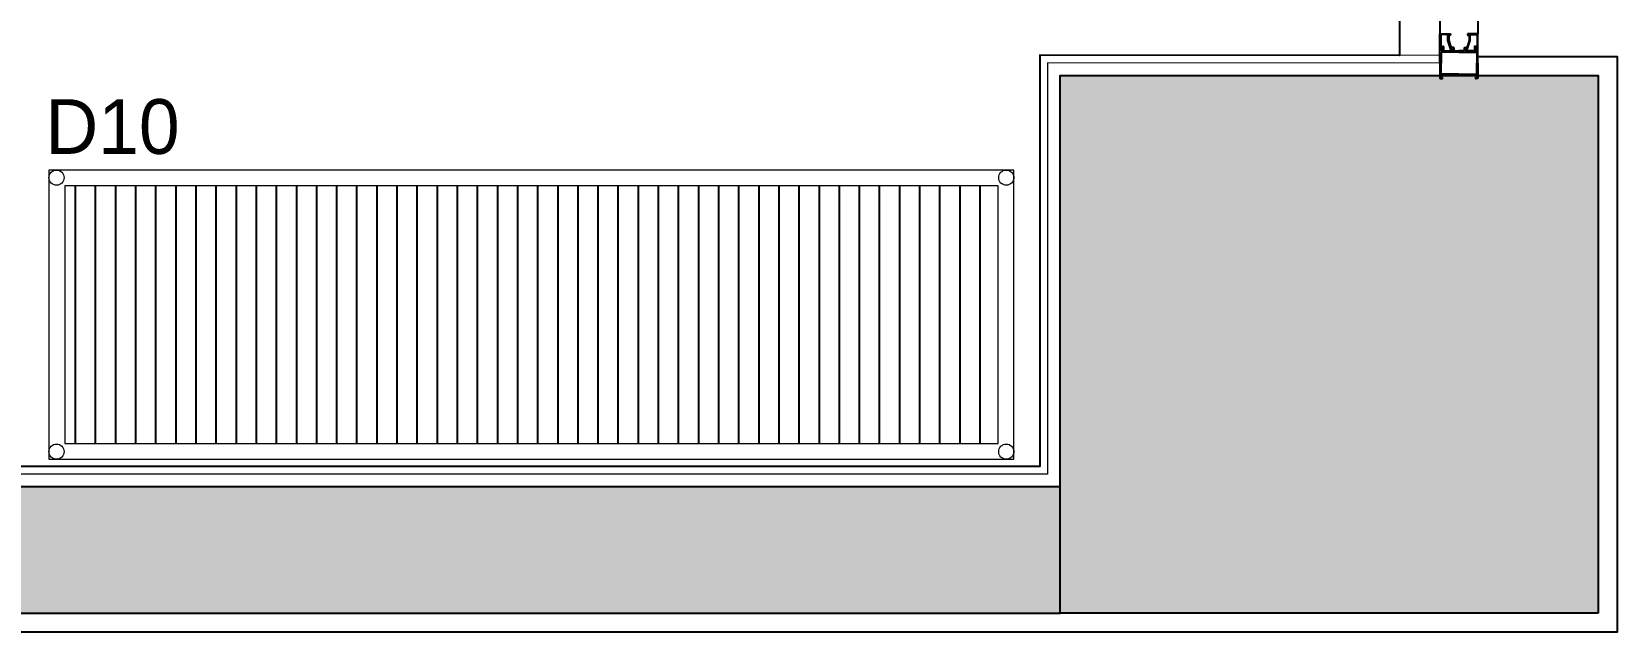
# Model space of a CAD drawing. Header units: millimetres. Extents: x 106699 to 122058, y 158555 to 162844.
# Drawn here: x 113729.9 to 113980.4, y 159766.8 to 159861.7 of the extents above; entities that cross this region are included whole.
import ezdxf
from ezdxf.enums import TextEntityAlignment as Align

# ---------------------------------------------------------------- set-up
doc = ezdxf.new("R2010")
doc.units = ezdxf.units.MM
for name, color, linetype in [('0-HSL-WLL', 253, 'Continuous'), ('300_Z4_FCD_F03$0$0-LNS-VL8', 252, 'Continuous'), ('300_Z4_FCD_F03$0$3-EXT-PRF', 231, 'Continuous'), ('300_Z4_STR_F03$0$2-SPS-RCN', 2, 'Continuous'), ('S2000-002 Çizgi', 7, 'Continuous')]:
    doc.layers.add(name, color=color, linetype=linetype)
for name, color, linetype, lineweight in [('300_Z4_STR_F03$0$AUDIT_D_220920114151-103', 251, 'Continuous', 5), ('no3_alçıpan kesit', 210, 'Continuous', 20), ('no3_ölçü tefriş', 252, 'Continuous', 0)]:
    doc.layers.add(name, color=color, linetype=linetype, lineweight=lineweight)
doc.layers.add('area', color=200, linetype='Continuous', plot=False)
doc.styles.add('TAKSİM', font='GOTHIC.TTF', dxfattribs={"height": 20})

# ---------------------------------------------------------------- blocks, each defined once
blk = doc.blocks.new('COLUMN')
at = {"layer": '300_Z4_STR_F03$0$AUDIT_D_220920114151-103', "true_color": 0x303030}
h = blk.add_hatch(color=250, dxfattribs=at)
h.dxf.hatch_style = 1
h.paths.add_polyline_path([(104767.62, 177818.4), (104852.62, 177818.4), (104852.62, 177903.41), (104767.62, 177903.41)])
h.paths.add_polyline_path([(104052.62, 177903.41), (104052.62, 177818.41), (103967.62, 177818.41), (103967.62, 177903.41)])
edge = h.paths.add_edge_path()
edge.add_line((104052.62, 177498.41), (104052.62, 177438.41))
h.paths.add_polyline_path([(103967.62, 177498.41), (104052.62, 177498.41), (104052.62, 177438.41), (103967.62, 177438.41)])
h.paths.add_polyline_path([(104852.62, 177438.41), (104767.62, 177438.41), (104767.62, 177498.41), (104852.62, 177498.41)])
h.paths.add_polyline_path([(104852.62, 177018.41), (104767.62, 177018.41), (104767.62, 177103.41), (104852.62, 177103.41)])
h.paths.add_polyline_path([(103967.62, 176233.41), (103967.62, 176318.41), (104052.62, 176318.41), (104052.62, 176233.41)])
h.paths.add_polyline_path([(103967.62, 177103.41), (104052.62, 177103.41), (104052.62, 177018.41), (103967.62, 177018.41)])
at = {"layer": '300_Z4_STR_F03$0$2-SPS-RCN'}
blk.add_lwpolyline([(103967.62, 176233.41), (103967.62, 176318.41), (104052.62, 176318.41), (104052.62, 176233.41)], close=True, dxfattribs=at)
blk = doc.blocks.new('457x1524')
at = {"layer": 'S2000-002 Çizgi', "true_color": 0x7a7a7a}
h = blk.add_hatch(dxfattribs=at)
h.set_pattern_fill('ANSI31', color=8, angle=135)
h.set_pattern_definition([(180, (14924.99, -7487.8058), (-2e-16, -3.175), [])])
h.paths.add_polyline_path([(15912.95, -6449.61), (15872.25, -6449.61), (15872.25, -6597.01), (15912.95, -6597.01)])
at = {"color": 4}
blk.add_lwpolyline([(15915.45, -6599.51), (15915.45, -6447.11), (15869.75, -6447.11), (15869.75, -6599.51), (15915.45, -6599.51)], dxfattribs=at)
blk.add_lwpolyline([(15912.95, -6597.01), (15912.95, -6449.61), (15872.25, -6449.61), (15872.25, -6597.01)], close=True, dxfattribs=at)
for centre in [(15870.95, -6448.31), (15914.25, -6448.31), (15870.95, -6598.31), (15914.25, -6598.31)]:
    blk.add_circle(centre, 1.2, dxfattribs=at)

msp = doc.modelspace()

# ---------------------------------------------------------------- hatches: boundary and pattern name
at = {"layer": '0-HSL-WLL', "true_color": 0x7a7a7a}
h = msp.add_hatch(color=8, dxfattribs=at)
h.dxf.hatch_style = 1
h.paths.add_polyline_path([(112332.37, 160910.9), (112307.37, 160910.9), (112307.37, 160654.78), (112332.36, 160654.78), (112332.36, 160674.78), (112332.36, 160674.78), (112332.36, 160654.78), (113585.75, 160654.78), (113585.75, 160127.9), (113949.1, 160127.9), (113949.1, 160147.9), (113605.75, 160147.9), (113605.75, 160674.78), (112332.36, 160674.78), (112332.36, 160654.82), (112332.36, 160654.78), (112332.36, 160674.78)])
h.paths.add_polyline_path([(112332.37, 160569.78), (112307.37, 160569.78), (112307.37, 160351.53), (112307.37, 160281.65), (112332.37, 160281.65)], flags=17)
h.paths.add_polyline_path([(113892.37, 159769.78), (113892.37, 159789.78), (113192.37, 159789.78), (113192.37, 159769.78)])
h.paths.add_polyline_path([(112772.37, 159789.78), (112772.37, 159769.78), (113107.37, 159769.78), (113107.37, 159789.78)])
h.paths.add_polyline_path([(112712.37, 159769.78), (112712.37, 159789.78), (112392.37, 159789.78), (112392.37, 159769.78)])

# ---------------------------------------------------------------- linework, layer by layer
at = {"layer": '300_Z4_FCD_F03$0$0-LNS-VL8'}
for p, q in [((113952.37, 159994.44), (113952.37, 159861.37)), ((113958.37, 159994.44), (113958.37, 159861.37))]:
    msp.add_line(p, q, dxfattribs=at)
at = {"layer": '300_Z4_FCD_F03$0$3-EXT-PRF'}
for p, q in [((113952.67, 159861.38), (113952.37, 159861.09)), ((113952.65, 159861.38), (113952.37, 159861.1)), ((113952.63, 159861.38), (113952.37, 159861.12)), ((113952.61, 159861.38), (113952.37, 159861.14)), ((113952.6, 159861.38), (113952.37, 159861.16)), ((113952.58, 159861.38), (113952.37, 159861.17)), ((113952.56, 159861.38), (113952.37, 159861.19)), ((113952.54, 159861.38), (113952.37, 159861.21)), ((113952.53, 159861.38), (113952.37, 159861.23)), ((113952.51, 159861.38), (113952.37, 159861.24)), ((113952.49, 159861.38), (113952.37, 159861.26)), ((113952.47, 159861.38), (113952.37, 159861.28)), ((113952.46, 159861.38), (113952.37, 159861.3)), ((113952.44, 159861.38), (113952.37, 159861.32)), ((113952.42, 159861.38), (113952.37, 159861.33)), ((113952.4, 159861.38), (113952.37, 159861.35)), ((113952.38, 159861.38), (113952.37, 159861.37)), ((113952.37, 159859.18), (113952.37, 159861.38)), ((113952.37, 159861.38), (113954.02, 159861.38)), ((113952.52, 159861.22), (113952.37, 159861.07)), ((113952.52, 159861.2), (113952.37, 159861.05)), ((113952.52, 159861.18), (113952.37, 159861.03)), ((113952.52, 159861.17), (113952.37, 159861.02)), ((113952.52, 159861.15), (113952.37, 159861)), ((113952.52, 159861.13), (113952.37, 159860.98)), ((113952.52, 159861.11), (113952.37, 159860.96)), ((113952.52, 159861.09), (113952.37, 159860.94)), ((113952.52, 159861.08), (113952.37, 159860.93)), ((113952.52, 159861.06), (113952.37, 159860.91)), ((113952.52, 159861.04), (113952.37, 159860.89)), ((113952.52, 159861.02), (113952.37, 159860.87)), ((113952.52, 159861.01), (113952.37, 159860.86)), ((113952.52, 159860.99), (113952.37, 159860.84)), ((113952.52, 159860.97), (113952.37, 159860.82)), ((113952.52, 159860.95), (113952.37, 159860.8)), ((113952.52, 159860.94), (113952.37, 159860.79)), ((113952.52, 159860.92), (113952.37, 159860.77)), ((113952.52, 159860.9), (113952.37, 159860.75)), ((113952.52, 159860.88), (113952.37, 159860.73)), ((113952.52, 159860.86), (113952.37, 159860.71)), ((113952.52, 159860.85), (113952.37, 159860.7)), ((113952.52, 159860.83), (113952.37, 159860.68)), ((113952.52, 159860.81), (113952.37, 159860.66)), ((113952.52, 159860.79), (113952.37, 159860.64)), ((113952.52, 159860.78), (113952.37, 159860.63)), ((113952.52, 159860.76), (113952.37, 159860.61)), ((113952.52, 159860.74), (113952.37, 159860.59)), ((113952.52, 159860.72), (113952.37, 159860.57)), ((113952.52, 159860.71), (113952.37, 159860.56)), ((113952.52, 159860.69), (113952.37, 159860.54)), ((113952.52, 159860.67), (113952.37, 159860.52)), ((113952.52, 159860.65), (113952.37, 159860.5)), ((113952.52, 159860.63), (113952.37, 159860.48)), ((113952.52, 159860.62), (113952.37, 159860.47)), ((113952.52, 159860.6), (113952.37, 159860.45)), ((113952.52, 159860.58), (113952.37, 159860.43)), ((113952.52, 159860.56), (113952.37, 159860.41)), ((113952.52, 159860.55), (113952.37, 159860.4)), ((113952.52, 159860.53), (113952.37, 159860.38)), ((113952.52, 159860.51), (113952.37, 159860.36)), ((113952.52, 159860.49), (113952.37, 159860.34)), ((113952.52, 159860.48), (113952.37, 159860.33)), ((113952.52, 159860.46), (113952.37, 159860.31)), ((113952.52, 159860.44), (113952.37, 159860.29)), ((113952.52, 159860.42), (113952.37, 159860.27)), ((113952.52, 159860.41), (113952.37, 159860.26)), ((113952.52, 159860.39), (113952.37, 159860.24)), ((113952.52, 159860.37), (113952.37, 159860.22)), ((113952.52, 159860.35), (113952.37, 159860.2)), ((113952.52, 159860.33), (113952.37, 159860.18)), ((113952.52, 159860.32), (113952.37, 159860.17)), ((113952.52, 159860.3), (113952.37, 159860.15)), ((113952.52, 159860.28), (113952.37, 159860.13)), ((113952.52, 159860.26), (113952.37, 159860.11)), ((113952.52, 159860.25), (113952.37, 159860.1)), ((113952.52, 159860.23), (113952.37, 159860.08)), ((113952.52, 159860.21), (113952.37, 159860.06)), ((113952.52, 159860.19), (113952.37, 159860.04)), ((113952.52, 159860.18), (113952.37, 159860.03)), ((113952.52, 159860.16), (113952.37, 159860.01)), ((113952.52, 159860.14), (113952.37, 159859.99)), ((113952.52, 159860.12), (113952.37, 159859.97)), ((113952.52, 159860.1), (113952.37, 159859.95)), ((113952.52, 159860.09), (113952.37, 159859.94)), ((113952.52, 159860.07), (113952.37, 159859.92)), ((113952.52, 159860.05), (113952.37, 159859.9)), ((113952.52, 159860.03), (113952.37, 159859.88)), ((113952.52, 159860.02), (113952.37, 159859.87)), ((113953.62, 159861.23), (113952.52, 159861.23)), ((113952.52, 159861.23), (113952.52, 159859.38)), ((113952.69, 159861.38), (113952.54, 159861.23)), ((113952.7, 159861.38), (113952.55, 159861.23)), ((113952.72, 159861.38), (113952.57, 159861.23)), ((113952.74, 159861.38), (113952.59, 159861.23)), ((113952.76, 159861.38), (113952.61, 159861.23)), ((113952.77, 159861.38), (113952.62, 159861.23)), ((113952.79, 159861.38), (113952.64, 159861.23)), ((113952.81, 159861.38), (113952.66, 159861.23)), ((113952.83, 159861.38), (113952.68, 159861.23)), ((113952.84, 159861.38), (113952.69, 159861.23)), ((113952.86, 159861.38), (113952.71, 159861.23)), ((113952.88, 159861.38), (113952.73, 159861.23)), ((113952.9, 159861.38), (113952.75, 159861.23)), ((113952.92, 159861.38), (113952.77, 159861.23)), ((113952.93, 159861.38), (113952.78, 159861.23)), ((113952.95, 159861.38), (113952.8, 159861.23)), ((113952.97, 159861.38), (113952.82, 159861.23)), ((113952.99, 159861.38), (113952.84, 159861.23)), ((113953, 159861.38), (113952.85, 159861.23)), ((113953.02, 159861.38), (113952.87, 159861.23)), ((113953.04, 159861.38), (113952.89, 159861.23)), ((113953.06, 159861.38), (113952.91, 159861.23)), ((113953.07, 159861.38), (113952.92, 159861.23)), ((113953.09, 159861.38), (113952.94, 159861.23)), ((113953.11, 159861.38), (113952.96, 159861.23)), ((113953.13, 159861.38), (113952.98, 159861.23)), ((113953.14, 159861.38), (113952.99, 159861.23)), ((113953.16, 159861.38), (113953.01, 159861.23)), ((113953.18, 159861.38), (113953.03, 159861.23)), ((113953.2, 159861.38), (113953.05, 159861.23)), ((113953.22, 159861.38), (113953.07, 159861.23)), ((113953.23, 159861.38), (113953.08, 159861.23)), ((113953.25, 159861.38), (113953.1, 159861.23)), ((113953.27, 159861.38), (113953.12, 159861.23)), ((113953.29, 159861.38), (113953.14, 159861.23)), ((113953.3, 159861.38), (113953.15, 159861.23)), ((113953.32, 159861.38), (113953.17, 159861.23)), ((113953.34, 159861.38), (113953.19, 159861.23)), ((113953.36, 159861.38), (113953.21, 159861.23)), ((113953.37, 159861.38), (113953.22, 159861.23)), ((113953.39, 159861.38), (113953.24, 159861.23)), ((113953.41, 159861.38), (113953.26, 159861.23)), ((113953.43, 159861.38), (113953.28, 159861.23)), ((113953.45, 159861.38), (113953.3, 159861.23)), ((113953.46, 159861.38), (113953.31, 159861.23)), ((113953.48, 159861.38), (113953.33, 159861.23)), ((113953.5, 159861.38), (113953.35, 159861.23)), ((113953.52, 159861.38), (113953.37, 159861.23)), ((113953.53, 159861.38), (113953.38, 159861.23)), ((113953.55, 159861.38), (113953.4, 159861.23)), ((113953.57, 159861.38), (113953.42, 159861.23)), ((113953.59, 159861.38), (113953.44, 159861.23)), ((113953.6, 159861.38), (113953.45, 159861.23)), ((113953.62, 159861.38), (113953.47, 159861.23)), ((113953.64, 159861.38), (113953.49, 159861.23)), ((113953.66, 159861.38), (113953.51, 159861.23)), ((113953.68, 159861.38), (113953.53, 159861.23)), ((113953.69, 159861.38), (113953.54, 159861.23)), ((113953.71, 159861.38), (113953.56, 159861.23)), ((113953.73, 159861.38), (113953.58, 159861.23)), ((113953.75, 159861.38), (113953.6, 159861.23)), ((113953.76, 159861.38), (113953.61, 159861.23)), ((113954.01, 159861.38), (113953.62, 159860.99)), ((113953.99, 159861.38), (113953.62, 159861.01)), ((113953.98, 159861.38), (113953.62, 159861.03)), ((113953.96, 159861.38), (113953.62, 159861.05)), ((113953.94, 159861.38), (113953.62, 159861.06)), ((113953.92, 159861.38), (113953.62, 159861.08)), ((113953.91, 159861.38), (113953.62, 159861.1)), ((113953.89, 159861.38), (113953.62, 159861.12)), ((113953.87, 159861.38), (113953.62, 159861.13)), ((113953.85, 159861.38), (113953.62, 159861.15)), ((113953.83, 159861.38), (113953.62, 159861.17)), ((113953.82, 159861.38), (113953.62, 159861.19)), ((113953.8, 159861.38), (113953.62, 159861.2)), ((113953.78, 159861.38), (113953.62, 159861.22)), ((113953.62, 159860.43), (113953.62, 159861.23)), ((113953.77, 159861.12), (113953.62, 159860.97)), ((113953.77, 159861.11), (113953.62, 159860.96)), ((113953.77, 159861.09), (113953.62, 159860.94)), ((113953.77, 159861.07), (113953.62, 159860.92)), ((113953.77, 159861.05), (113953.62, 159860.9)), ((113953.77, 159861.04), (113953.62, 159860.89)), ((113953.77, 159861.02), (113953.62, 159860.87)), ((113953.77, 159861), (113953.62, 159860.85)), ((113953.77, 159860.98), (113953.62, 159860.83)), ((113953.77, 159860.97), (113953.62, 159860.82)), ((113953.77, 159860.95), (113953.62, 159860.8)), ((113953.77, 159860.93), (113953.62, 159860.78)), ((113953.77, 159860.91), (113953.62, 159860.76)), ((113953.77, 159860.89), (113953.62, 159860.74)), ((113953.77, 159860.88), (113953.62, 159860.73)), ((113953.77, 159860.86), (113953.62, 159860.71)), ((113953.77, 159860.84), (113953.62, 159860.69)), ((113953.77, 159860.82), (113953.62, 159860.67)), ((113953.77, 159860.81), (113953.62, 159860.66)), ((113953.77, 159860.79), (113953.62, 159860.64)), ((113953.77, 159860.77), (113953.62, 159860.62)), ((113953.77, 159860.75), (113953.62, 159860.6)), ((113953.77, 159860.74), (113953.62, 159860.59)), ((113953.77, 159860.72), (113953.62, 159860.57)), ((113953.77, 159860.7), (113953.62, 159860.55)), ((113953.77, 159860.68), (113953.62, 159860.53)), ((113953.77, 159860.67), (113953.62, 159860.52)), ((113953.77, 159860.65), (113953.62, 159860.5)), ((113953.77, 159860.63), (113953.62, 159860.48)), ((113953.77, 159860.61), (113953.62, 159860.46)), ((113953.77, 159860.59), (113953.62, 159860.44)), ((113953.77, 159860.58), (113953.62, 159860.43)), ((113953.77, 159860.56), (113953.62, 159860.41)), ((113953.77, 159860.54), (113953.62, 159860.39)), ((113953.77, 159860.52), (113953.62, 159860.37)), ((113953.77, 159860.51), (113953.62, 159860.36)), ((113953.77, 159860.49), (113953.62, 159860.34)), ((113953.77, 159860.47), (113953.62, 159860.32)), ((113953.62, 159860.33), (113953.62, 159860.43)), ((113954.13, 159858.71), (113953.62, 159860.33)), ((113953.77, 159860.45), (113953.63, 159860.31)), ((113953.77, 159860.44), (113953.63, 159860.3)), ((113953.77, 159860.42), (113953.64, 159860.28)), ((113953.77, 159860.4), (113953.64, 159860.27)), ((113953.77, 159860.38), (113953.65, 159860.26)), ((113953.77, 159860.36), (113953.65, 159860.24)), ((113953.77, 159860.35), (113953.65, 159860.23)), ((113953.77, 159860.33), (113953.66, 159860.22)), ((113953.78, 159860.32), (113953.66, 159860.2)), ((113953.78, 159860.3), (113953.67, 159860.19)), ((113953.78, 159860.29), (113953.67, 159860.18)), ((113953.79, 159860.27), (113953.68, 159860.16)), ((113953.79, 159860.26), (113953.68, 159860.15)), ((113953.8, 159860.25), (113953.68, 159860.13)), ((113953.8, 159860.23), (113953.69, 159860.12)), ((113953.8, 159860.22), (113953.69, 159860.11)), ((113953.81, 159860.21), (113953.7, 159860.09)), ((113953.81, 159860.19), (113953.7, 159860.08)), ((113953.82, 159860.18), (113953.7, 159860.07)), ((113953.82, 159860.17), (113953.71, 159860.05)), ((113953.82, 159860.15), (113953.71, 159860.04)), ((113953.83, 159860.14), (113953.72, 159860.03)), ((113953.83, 159860.12), (113953.72, 159860.01)), ((113953.84, 159860.11), (113953.73, 159860)), ((113953.84, 159860.1), (113953.73, 159859.99)), ((113953.84, 159860.08), (113953.73, 159859.97)), ((113953.85, 159860.07), (113953.74, 159859.96)), ((113953.85, 159860.06), (113953.74, 159859.95)), ((113953.86, 159860.04), (113953.75, 159859.93)), ((113953.86, 159860.03), (113953.75, 159859.92)), ((113953.86, 159860.02), (113953.76, 159859.91)), ((113953.87, 159860), (113953.76, 159859.89)), ((113953.95, 159861.13), (113953.77, 159861.13)), ((113953.77, 159861.13), (113953.77, 159860.33)), ((113953.77, 159860.33), (113954.17, 159858.96)), ((113954.02, 159861.37), (113953.78, 159861.13)), ((113954.02, 159861.36), (113953.8, 159861.13)), ((113954.02, 159861.34), (113953.81, 159861.13)), ((113954.02, 159861.32), (113953.83, 159861.13)), ((113954.02, 159861.3), (113953.85, 159861.13)), ((113954.02, 159861.29), (113953.87, 159861.13)), ((113954.02, 159861.27), (113953.88, 159861.13)), ((113954.02, 159861.25), (113953.9, 159861.13)), ((113954.02, 159861.23), (113953.92, 159861.13)), ((113954.02, 159861.22), (113953.94, 159861.13)), ((113954.02, 159861.2), (113953.96, 159861.13)), ((113954.01, 159861.17), (113953.98, 159861.14)), ((113954.02, 159861.38), (113954.02, 159861.21)), ((113956.97, 159860.33), (113956.57, 159858.96)), ((113956.61, 159858.71), (113957.12, 159860.33)), ((113958.37, 159861.38), (113956.72, 159861.38)), ((113956.72, 159861.38), (113956.72, 159861.21)), ((113956.72, 159861.37), (113956.97, 159861.13)), ((113956.72, 159861.36), (113956.95, 159861.13)), ((113956.72, 159861.34), (113956.93, 159861.13)), ((113956.72, 159861.32), (113956.91, 159861.13)), ((113956.72, 159861.3), (113956.89, 159861.13)), ((113956.72, 159861.29), (113956.88, 159861.13)), ((113956.72, 159861.27), (113956.86, 159861.13)), ((113956.72, 159861.25), (113956.84, 159861.13)), ((113956.72, 159861.23), (113956.82, 159861.13)), ((113956.72, 159861.22), (113956.81, 159861.13)), ((113956.72, 159861.2), (113956.79, 159861.13)), ((113956.73, 159861.38), (113957.12, 159860.99)), ((113956.73, 159861.17), (113956.76, 159861.14)), ((113956.75, 159861.38), (113957.12, 159861.01)), ((113956.77, 159861.38), (113957.12, 159861.03)), ((113956.79, 159861.38), (113957.12, 159861.05)), ((113956.8, 159861.38), (113957.12, 159861.06)), ((113956.8, 159861.13), (113956.97, 159861.13)), ((113956.82, 159861.38), (113957.12, 159861.08)), ((113956.84, 159861.38), (113957.12, 159861.1)), ((113956.86, 159861.38), (113957.12, 159861.12)), ((113956.87, 159861.38), (113957.12, 159861.13)), ((113956.88, 159860.03), (113956.99, 159859.92)), ((113956.88, 159860.02), (113956.99, 159859.91)), ((113956.88, 159860), (113956.98, 159859.89)), ((113956.89, 159861.38), (113957.12, 159861.15)), ((113956.89, 159860.06), (113957, 159859.95)), ((113956.89, 159860.04), (113957, 159859.93)), ((113956.9, 159860.1), (113957.01, 159859.99)), ((113956.9, 159860.08), (113957.01, 159859.97)), ((113956.9, 159860.07), (113957.01, 159859.96)), ((113956.91, 159861.38), (113957.12, 159861.17)), ((113956.91, 159860.12), (113957.02, 159860.01)), ((113956.91, 159860.11), (113957.02, 159860)), ((113956.92, 159860.17), (113957.03, 159860.05)), ((113956.92, 159860.15), (113957.03, 159860.04)), ((113956.92, 159860.14), (113957.03, 159860.03)), ((113956.93, 159861.38), (113957.12, 159861.19)), ((113956.93, 159860.19), (113957.04, 159860.08)), ((113956.93, 159860.18), (113957.04, 159860.07)), ((113956.94, 159861.38), (113957.12, 159861.2)), ((113956.94, 159860.23), (113957.06, 159860.12)), ((113956.94, 159860.22), (113957.05, 159860.11)), ((113956.94, 159860.21), (113957.05, 159860.09)), ((113956.95, 159860.26), (113957.06, 159860.15)), ((113956.95, 159860.25), (113957.06, 159860.13)), ((113956.96, 159861.38), (113957.12, 159861.22)), ((113956.96, 159860.3), (113957.08, 159860.19)), ((113956.96, 159860.29), (113957.07, 159860.18)), ((113956.96, 159860.27), (113957.07, 159860.16)), ((113956.97, 159861.13), (113956.97, 159860.33)), ((113956.97, 159861.12), (113957.12, 159860.97)), ((113956.97, 159861.11), (113957.12, 159860.96)), ((113956.97, 159861.09), (113957.12, 159860.94)), ((113956.97, 159861.07), (113957.12, 159860.92)), ((113956.97, 159861.05), (113957.12, 159860.9)), ((113956.97, 159861.04), (113957.12, 159860.89)), ((113956.97, 159861.02), (113957.12, 159860.87)), ((113956.97, 159861), (113957.12, 159860.85)), ((113956.97, 159860.98), (113957.12, 159860.83)), ((113956.97, 159860.97), (113957.12, 159860.82)), ((113956.97, 159860.95), (113957.12, 159860.8)), ((113956.97, 159860.93), (113957.12, 159860.78)), ((113956.97, 159860.91), (113957.12, 159860.76)), ((113956.97, 159860.89), (113957.12, 159860.74)), ((113956.97, 159860.88), (113957.12, 159860.73)), ((113956.97, 159860.86), (113957.12, 159860.71)), ((113956.97, 159860.84), (113957.12, 159860.69)), ((113956.97, 159860.82), (113957.12, 159860.67)), ((113956.97, 159860.81), (113957.12, 159860.66)), ((113956.97, 159860.79), (113957.12, 159860.64)), ((113956.97, 159860.77), (113957.12, 159860.62)), ((113956.97, 159860.75), (113957.12, 159860.6)), ((113956.97, 159860.74), (113957.12, 159860.59)), ((113956.97, 159860.72), (113957.12, 159860.57)), ((113956.97, 159860.7), (113957.12, 159860.55)), ((113956.97, 159860.68), (113957.12, 159860.53)), ((113956.97, 159860.67), (113957.12, 159860.52)), ((113956.97, 159860.65), (113957.12, 159860.5)), ((113956.97, 159860.63), (113957.12, 159860.48)), ((113956.97, 159860.61), (113957.12, 159860.46)), ((113956.97, 159860.59), (113957.12, 159860.44)), ((113956.97, 159860.58), (113957.12, 159860.43)), ((113956.97, 159860.56), (113957.12, 159860.41)), ((113956.97, 159860.54), (113957.12, 159860.39)), ((113956.97, 159860.52), (113957.12, 159860.37)), ((113956.97, 159860.51), (113957.12, 159860.36)), ((113956.97, 159860.49), (113957.12, 159860.34)), ((113956.97, 159860.47), (113957.12, 159860.32)), ((113956.97, 159860.45), (113957.12, 159860.31)), ((113956.97, 159860.44), (113957.11, 159860.3)), ((113956.97, 159860.42), (113957.11, 159860.28)), ((113956.97, 159860.4), (113957.1, 159860.27)), ((113956.97, 159860.38), (113957.1, 159860.26)), ((113956.97, 159860.36), (113957.09, 159860.24)), ((113956.97, 159860.35), (113957.09, 159860.23)), ((113956.97, 159860.33), (113957.09, 159860.22)), ((113956.97, 159860.32), (113957.08, 159860.2)), ((113956.98, 159861.38), (113957.13, 159861.23)), ((113957, 159861.38), (113957.15, 159861.23)), ((113957.02, 159861.38), (113957.17, 159861.23)), ((113957.03, 159861.38), (113957.18, 159861.23)), ((113957.05, 159861.38), (113957.2, 159861.23)), ((113957.07, 159861.38), (113957.22, 159861.23)), ((113957.09, 159861.38), (113957.24, 159861.23)), ((113957.1, 159861.38), (113957.25, 159861.23)), ((113957.12, 159861.38), (113957.27, 159861.23)), ((113957.12, 159860.43), (113957.12, 159861.23)), ((113957.12, 159861.23), (113958.22, 159861.23)), ((113957.12, 159860.33), (113957.12, 159860.43)), ((113957.14, 159861.38), (113957.29, 159861.23)), ((113957.16, 159861.38), (113957.31, 159861.23)), ((113957.17, 159861.38), (113957.32, 159861.23)), ((113957.19, 159861.38), (113957.34, 159861.23)), ((113957.21, 159861.38), (113957.36, 159861.23)), ((113957.23, 159861.38), (113957.38, 159861.23)), ((113957.25, 159861.38), (113957.4, 159861.23)), ((113957.26, 159861.38), (113957.41, 159861.23)), ((113957.28, 159861.38), (113957.43, 159861.23)), ((113957.3, 159861.38), (113957.45, 159861.23)), ((113957.32, 159861.38), (113957.47, 159861.23)), ((113957.33, 159861.38), (113957.48, 159861.23)), ((113957.35, 159861.38), (113957.5, 159861.23)), ((113957.37, 159861.38), (113957.52, 159861.23)), ((113957.39, 159861.38), (113957.54, 159861.23)), ((113957.4, 159861.38), (113957.55, 159861.23)), ((113957.42, 159861.38), (113957.57, 159861.23)), ((113957.44, 159861.38), (113957.59, 159861.23)), ((113957.46, 159861.38), (113957.61, 159861.23)), ((113957.48, 159861.38), (113957.63, 159861.23)), ((113957.49, 159861.38), (113957.64, 159861.23)), ((113957.51, 159861.38), (113957.66, 159861.23)), ((113957.53, 159861.38), (113957.68, 159861.23)), ((113957.55, 159861.38), (113957.7, 159861.23)), ((113957.56, 159861.38), (113957.71, 159861.23)), ((113957.58, 159861.38), (113957.73, 159861.23)), ((113957.6, 159861.38), (113957.75, 159861.23)), ((113957.62, 159861.38), (113957.77, 159861.23)), ((113957.63, 159861.38), (113957.78, 159861.23)), ((113957.65, 159861.38), (113957.8, 159861.23)), ((113957.67, 159861.38), (113957.82, 159861.23)), ((113957.69, 159861.38), (113957.84, 159861.23)), ((113957.71, 159861.38), (113957.86, 159861.23)), ((113957.72, 159861.38), (113957.87, 159861.23)), ((113957.74, 159861.38), (113957.89, 159861.23)), ((113957.76, 159861.38), (113957.91, 159861.23)), ((113957.78, 159861.38), (113957.93, 159861.23)), ((113957.79, 159861.38), (113957.94, 159861.23)), ((113957.81, 159861.38), (113957.96, 159861.23)), ((113957.83, 159861.38), (113957.98, 159861.23)), ((113957.85, 159861.38), (113958, 159861.23)), ((113957.86, 159861.38), (113958.01, 159861.23)), ((113957.88, 159861.38), (113958.03, 159861.23)), ((113957.9, 159861.38), (113958.05, 159861.23)), ((113957.92, 159861.38), (113958.07, 159861.23)), ((113957.93, 159861.38), (113958.08, 159861.23)), ((113957.95, 159861.38), (113958.1, 159861.23)), ((113957.97, 159861.38), (113958.12, 159861.23)), ((113957.99, 159861.38), (113958.14, 159861.23)), ((113958.01, 159861.38), (113958.16, 159861.23)), ((113958.02, 159861.38), (113958.17, 159861.23)), ((113958.04, 159861.38), (113958.19, 159861.23)), ((113958.06, 159861.38), (113958.21, 159861.23)), ((113958.08, 159861.38), (113958.37, 159861.09)), ((113958.09, 159861.38), (113958.37, 159861.1)), ((113958.11, 159861.38), (113958.37, 159861.12)), ((113958.13, 159861.38), (113958.37, 159861.14)), ((113958.15, 159861.38), (113958.37, 159861.16)), ((113958.16, 159861.38), (113958.37, 159861.17)), ((113958.18, 159861.38), (113958.37, 159861.19)), ((113958.2, 159861.38), (113958.37, 159861.21)), ((113958.22, 159861.38), (113958.37, 159861.23)), ((113958.22, 159861.23), (113958.22, 159859.38)), ((113958.22, 159861.22), (113958.37, 159861.07)), ((113958.22, 159861.2), (113958.37, 159861.05)), ((113958.22, 159861.18), (113958.37, 159861.03)), ((113958.22, 159861.17), (113958.37, 159861.02)), ((113958.22, 159861.15), (113958.37, 159861)), ((113958.22, 159861.13), (113958.37, 159860.98)), ((113958.22, 159861.11), (113958.37, 159860.96)), ((113958.22, 159861.09), (113958.37, 159860.94)), ((113958.22, 159861.08), (113958.37, 159860.93)), ((113958.22, 159861.06), (113958.37, 159860.91)), ((113958.22, 159861.04), (113958.37, 159860.89)), ((113958.22, 159861.02), (113958.37, 159860.87)), ((113958.22, 159861.01), (113958.37, 159860.86)), ((113958.22, 159860.99), (113958.37, 159860.84)), ((113958.22, 159860.97), (113958.37, 159860.82)), ((113958.22, 159860.95), (113958.37, 159860.8)), ((113958.22, 159860.94), (113958.37, 159860.79)), ((113958.22, 159860.92), (113958.37, 159860.77)), ((113958.22, 159860.9), (113958.37, 159860.75)), ((113958.22, 159860.88), (113958.37, 159860.73)), ((113958.22, 159860.86), (113958.37, 159860.71)), ((113958.22, 159860.85), (113958.37, 159860.7)), ((113958.22, 159860.83), (113958.37, 159860.68)), ((113958.22, 159860.81), (113958.37, 159860.66)), ((113958.22, 159860.79), (113958.37, 159860.64)), ((113958.22, 159860.78), (113958.37, 159860.63)), ((113958.22, 159860.76), (113958.37, 159860.61)), ((113958.22, 159860.74), (113958.37, 159860.59)), ((113958.22, 159860.72), (113958.37, 159860.57)), ((113958.22, 159860.71), (113958.37, 159860.56)), ((113958.22, 159860.69), (113958.37, 159860.54)), ((113958.22, 159860.67), (113958.37, 159860.52)), ((113958.22, 159860.65), (113958.37, 159860.5)), ((113958.22, 159860.63), (113958.37, 159860.48)), ((113958.22, 159860.62), (113958.37, 159860.47)), ((113958.22, 159860.6), (113958.37, 159860.45)), ((113958.22, 159860.58), (113958.37, 159860.43)), ((113958.22, 159860.56), (113958.37, 159860.41)), ((113958.22, 159860.55), (113958.37, 159860.4)), ((113958.22, 159860.53), (113958.37, 159860.38)), ((113958.22, 159860.51), (113958.37, 159860.36)), ((113958.22, 159860.49), (113958.37, 159860.34)), ((113958.22, 159860.48), (113958.37, 159860.33)), ((113958.22, 159860.46), (113958.37, 159860.31)), ((113958.22, 159860.44), (113958.37, 159860.29)), ((113958.22, 159860.42), (113958.37, 159860.27)), ((113958.22, 159860.41), (113958.37, 159860.26)), ((113958.22, 159860.39), (113958.37, 159860.24)), ((113958.22, 159860.37), (113958.37, 159860.22)), ((113958.22, 159860.35), (113958.37, 159860.2)), ((113958.22, 159860.33), (113958.37, 159860.18)), ((113958.22, 159860.32), (113958.37, 159860.17)), ((113958.22, 159860.3), (113958.37, 159860.15)), ((113958.22, 159860.28), (113958.37, 159860.13)), ((113958.22, 159860.26), (113958.37, 159860.11)), ((113958.22, 159860.25), (113958.37, 159860.1)), ((113958.22, 159860.23), (113958.37, 159860.08)), ((113958.22, 159860.21), (113958.37, 159860.06)), ((113958.22, 159860.19), (113958.37, 159860.04)), ((113958.22, 159860.18), (113958.37, 159860.03)), ((113958.22, 159860.16), (113958.37, 159860.01)), ((113958.22, 159860.14), (113958.37, 159859.99)), ((113958.22, 159860.12), (113958.37, 159859.97)), ((113958.22, 159860.1), (113958.37, 159859.95)), ((113958.22, 159860.09), (113958.37, 159859.94)), ((113958.22, 159860.07), (113958.37, 159859.92)), ((113958.22, 159860.05), (113958.37, 159859.9)), ((113958.22, 159860.03), (113958.37, 159859.88)), ((113958.22, 159860.02), (113958.37, 159859.87)), ((113958.24, 159861.38), (113958.37, 159861.24)), ((113958.25, 159861.38), (113958.37, 159861.26)), ((113958.27, 159861.38), (113958.37, 159861.28)), ((113958.29, 159861.38), (113958.37, 159861.3)), ((113958.31, 159861.38), (113958.37, 159861.32)), ((113958.32, 159861.38), (113958.37, 159861.33)), ((113958.34, 159861.38), (113958.37, 159861.35)), ((113958.36, 159861.38), (113958.37, 159861.37)), ((113958.37, 159859.18), (113958.37, 159861.38)), ((113952.52, 159860), (113952.37, 159859.85)), ((113952.52, 159859.98), (113952.37, 159859.83)), ((113952.52, 159859.96), (113952.37, 159859.81)), ((113952.52, 159859.95), (113952.37, 159859.8)), ((113952.52, 159859.93), (113952.37, 159859.78)), ((113952.52, 159859.91), (113952.37, 159859.76)), ((113952.52, 159859.89), (113952.37, 159859.74)), ((113952.52, 159859.87), (113952.37, 159859.72)), ((113952.52, 159859.86), (113952.37, 159859.71)), ((113952.52, 159859.84), (113952.37, 159859.69)), ((113952.52, 159859.82), (113952.37, 159859.67)), ((113952.52, 159859.8), (113952.37, 159859.65)), ((113952.52, 159859.79), (113952.37, 159859.64)), ((113952.52, 159859.77), (113952.37, 159859.62)), ((113952.52, 159859.75), (113952.37, 159859.6)), ((113952.52, 159859.73), (113952.37, 159859.58)), ((113952.52, 159859.72), (113952.37, 159859.57)), ((113952.52, 159859.7), (113952.37, 159859.55)), ((113952.52, 159859.68), (113952.37, 159859.53)), ((113952.52, 159859.66), (113952.37, 159859.51)), ((113952.52, 159859.64), (113952.37, 159859.49)), ((113952.52, 159859.63), (113952.37, 159859.48)), ((113952.52, 159859.61), (113952.37, 159859.46)), ((113952.52, 159859.59), (113952.37, 159859.44)), ((113952.52, 159859.57), (113952.37, 159859.42)), ((113952.52, 159859.56), (113952.37, 159859.41)), ((113952.52, 159859.54), (113952.37, 159859.39)), ((113952.52, 159859.52), (113952.37, 159859.37)), ((113952.52, 159859.5), (113952.37, 159859.35)), ((113952.52, 159859.49), (113952.37, 159859.34)), ((113952.52, 159859.47), (113952.37, 159859.32)), ((113952.52, 159859.45), (113952.37, 159859.3)), ((113952.52, 159859.43), (113952.37, 159859.28)), ((113952.52, 159859.42), (113952.37, 159859.27)), ((113952.52, 159859.4), (113952.37, 159859.25)), ((113952.56, 159859.38), (113952.37, 159859.19)), ((113952.54, 159859.38), (113952.37, 159859.21)), ((113952.52, 159859.38), (113952.37, 159859.23)), ((113952.37, 159856.73), (113952.37, 159859.18)), ((113952.37, 159859.18), (113952.67, 159859.18)), ((113952.52, 159859.18), (113952.37, 159859.18)), ((113952.58, 159859.38), (113952.38, 159859.18)), ((113952.59, 159859.38), (113952.39, 159859.18)), ((113952.61, 159859.38), (113952.41, 159859.18)), ((113952.63, 159859.38), (113952.43, 159859.18)), ((113952.65, 159859.38), (113952.45, 159859.18)), ((113952.67, 159859.38), (113952.47, 159859.18)), ((113952.52, 159859.22), (113952.48, 159859.18)), ((113952.52, 159859.2), (113952.5, 159859.18)), ((113952.52, 159859.38), (113952.83, 159859.38)), ((113952.78, 159859.23), (113952.52, 159859.23)), ((113952.52, 159859.23), (113952.52, 159859.18)), ((113952.52, 159859.19), (113952.52, 159859.18)), ((113952.68, 159859.38), (113952.53, 159859.23)), ((113952.7, 159859.38), (113952.55, 159859.23)), ((113952.72, 159859.38), (113952.57, 159859.23)), ((113952.77, 159858.98), (113952.57, 159858.98)), ((113952.57, 159858.98), (113952.57, 159858.68)), ((113952.57, 159858.68), (113954.37, 159858.68)), ((113955.37, 159858.48), (113952.57, 159858.48)), ((113952.57, 159858.48), (113952.57, 159856.73)), ((113952.74, 159859.38), (113952.59, 159859.23)), ((113952.75, 159859.38), (113952.6, 159859.23)), ((113952.77, 159859.38), (113952.62, 159859.23)), ((113952.79, 159859.38), (113952.64, 159859.23)), ((113952.81, 159859.38), (113952.66, 159859.23)), ((113952.82, 159859.38), (113952.67, 159859.23)), ((113952.68, 159858.9), (113952.78, 159858.96)), ((113952.86, 159858.71), (113952.68, 159858.9)), ((113952.84, 159859.38), (113952.69, 159859.23)), ((113952.72, 159858.93), (113952.69, 159858.89)), ((113952.77, 159858.95), (113952.7, 159858.88)), ((113952.86, 159859.38), (113952.71, 159859.23)), ((113952.93, 159859.1), (113952.71, 159858.88)), ((113952.93, 159859.08), (113952.72, 159858.87)), ((113952.93, 159859.06), (113952.72, 159858.86)), ((113952.87, 159859.37), (113952.73, 159859.23)), ((113952.93, 159859.05), (113952.73, 159858.85)), ((113952.93, 159859.03), (113952.74, 159858.84)), ((113952.88, 159859.37), (113952.75, 159859.23)), ((113952.93, 159859.01), (113952.75, 159858.83)), ((113952.89, 159859.36), (113952.76, 159859.23)), ((113952.93, 159858.99), (113952.76, 159858.82)), ((113952.77, 159859.08), (113952.77, 159858.98)), ((113952.93, 159858.98), (113952.77, 159858.81)), ((113952.9, 159859.35), (113952.78, 159859.23)), ((113952.91, 159859.34), (113952.78, 159859.22)), ((113952.92, 159859.33), (113952.78, 159859.2)), ((113952.92, 159859.32), (113952.78, 159859.18)), ((113952.93, 159859.31), (113952.78, 159859.16)), ((113952.93, 159859.29), (113952.78, 159859.14)), ((113952.93, 159859.28), (113952.78, 159859.13)), ((113952.93, 159859.26), (113952.78, 159859.11)), ((113952.93, 159859.24), (113952.78, 159859.09)), ((113952.78, 159858.96), (113952.78, 159859.23)), ((113952.93, 159859.22), (113952.78, 159859.07)), ((113952.93, 159859.21), (113952.78, 159859.06)), ((113952.93, 159859.19), (113952.78, 159859.04)), ((113952.93, 159859.17), (113952.78, 159859.02)), ((113952.93, 159859.15), (113952.78, 159859)), ((113952.93, 159859.14), (113952.78, 159858.99)), ((113952.93, 159859.12), (113952.78, 159858.97)), ((113952.93, 159858.96), (113952.78, 159858.8)), ((113952.93, 159858.94), (113952.78, 159858.79)), ((113952.93, 159858.92), (113952.79, 159858.78)), ((113952.93, 159858.91), (113952.8, 159858.78)), ((113952.93, 159858.89), (113952.81, 159858.77)), ((113952.93, 159858.87), (113952.82, 159858.76)), ((113952.93, 159858.85), (113952.83, 159858.75)), ((113952.93, 159858.84), (113952.84, 159858.74)), ((113952.93, 159858.82), (113952.84, 159858.73)), ((113952.93, 159858.8), (113952.85, 159858.72)), ((113952.93, 159858.78), (113952.86, 159858.71)), ((113952.88, 159858.71), (113952.86, 159858.71)), ((113952.93, 159858.76), (113952.88, 159858.71)), ((113952.93, 159858.74), (113952.9, 159858.71)), ((113952.93, 159859.28), (113952.93, 159858.76)), ((113953.87, 159859.99), (113953.76, 159859.88)), ((113953.88, 159859.97), (113953.77, 159859.87)), ((113953.88, 159859.96), (113953.77, 159859.85)), ((113953.88, 159859.95), (113953.78, 159859.84)), ((113953.89, 159859.93), (113953.78, 159859.83)), ((113953.89, 159859.92), (113953.79, 159859.81)), ((113953.9, 159859.91), (113953.79, 159859.8)), ((113953.9, 159859.89), (113953.79, 159859.79)), ((113953.9, 159859.88), (113953.8, 159859.77)), ((113953.91, 159859.86), (113953.8, 159859.76)), ((113953.91, 159859.85), (113953.81, 159859.74)), ((113953.92, 159859.84), (113953.81, 159859.73)), ((113953.92, 159859.82), (113953.81, 159859.72)), ((113953.92, 159859.81), (113953.82, 159859.7)), ((113953.93, 159859.8), (113953.82, 159859.69)), ((113953.93, 159859.78), (113953.83, 159859.68)), ((113953.94, 159859.77), (113953.83, 159859.66)), ((113953.94, 159859.76), (113953.84, 159859.65)), ((113953.94, 159859.74), (113953.84, 159859.64)), ((113953.95, 159859.73), (113953.84, 159859.62)), ((113953.95, 159859.71), (113953.85, 159859.61)), ((113953.96, 159859.7), (113953.85, 159859.6)), ((113953.96, 159859.69), (113953.86, 159859.58)), ((113953.96, 159859.67), (113953.86, 159859.57)), ((113953.97, 159859.66), (113953.87, 159859.56)), ((113953.97, 159859.65), (113953.87, 159859.54)), ((113953.98, 159859.63), (113953.87, 159859.53)), ((113953.98, 159859.62), (113953.88, 159859.52)), ((113953.98, 159859.6), (113953.88, 159859.5)), ((113953.99, 159859.59), (113953.89, 159859.49)), ((113953.99, 159859.58), (113953.89, 159859.48)), ((113954, 159859.56), (113953.89, 159859.46)), ((113954, 159859.55), (113953.9, 159859.45)), ((113954, 159859.54), (113953.9, 159859.44)), ((113954.01, 159859.52), (113953.91, 159859.42)), ((113954.01, 159859.51), (113953.91, 159859.41)), ((113954.02, 159859.5), (113953.92, 159859.39)), ((113954.02, 159859.48), (113953.92, 159859.38)), ((113954.02, 159859.47), (113953.92, 159859.37)), ((113954.03, 159859.45), (113953.93, 159859.35)), ((113954.03, 159859.44), (113953.93, 159859.34)), ((113954.04, 159859.43), (113953.94, 159859.33)), ((113954.04, 159859.41), (113953.94, 159859.31)), ((113954.04, 159859.4), (113953.95, 159859.3)), ((113954.05, 159859.39), (113953.95, 159859.29)), ((113954.05, 159859.37), (113953.95, 159859.27)), ((113954.06, 159859.36), (113953.96, 159859.26)), ((113954.06, 159859.34), (113953.96, 159859.25)), ((113954.06, 159859.33), (113953.97, 159859.23)), ((113954.07, 159859.32), (113953.97, 159859.22)), ((113954.07, 159859.3), (113953.98, 159859.21)), ((113954.08, 159859.29), (113953.98, 159859.19)), ((113954.08, 159859.28), (113953.98, 159859.18)), ((113954.08, 159859.26), (113953.99, 159859.17)), ((113954.09, 159859.25), (113953.99, 159859.15)), ((113954.09, 159859.24), (113954, 159859.14)), ((113954.1, 159859.22), (113954, 159859.13)), ((113954.1, 159859.21), (113954, 159859.11)), ((113954.1, 159859.19), (113954.01, 159859.1)), ((113954.11, 159859.18), (113954.01, 159859.09)), ((113954.11, 159859.17), (113954.02, 159859.07)), ((113954.12, 159859.15), (113954.02, 159859.06)), ((113954.12, 159859.14), (113954.03, 159859.05)), ((113954.12, 159859.13), (113954.03, 159859.03)), ((113954.13, 159859.11), (113954.03, 159859.02)), ((113954.13, 159859.1), (113954.04, 159859)), ((113954.14, 159859.08), (113954.04, 159858.99)), ((113954.14, 159859.07), (113954.05, 159858.98)), ((113954.14, 159859.06), (113954.05, 159858.96)), ((113954.15, 159859.04), (113954.06, 159858.95)), ((113954.15, 159859.03), (113954.06, 159858.94)), ((113954.16, 159859.02), (113954.06, 159858.92)), ((113954.16, 159859), (113954.07, 159858.91)), ((113954.16, 159858.99), (113954.07, 159858.9)), ((113954.17, 159858.98), (113954.08, 159858.88)), ((113954.17, 159858.96), (113954.08, 159858.87)), ((113954.23, 159858.96), (113954.09, 159858.83)), ((113954.21, 159858.96), (113954.09, 159858.84)), ((113954.19, 159858.96), (113954.09, 159858.86)), ((113954.26, 159858.96), (113954.1, 159858.8)), ((113954.24, 159858.96), (113954.1, 159858.82)), ((113954.27, 159858.95), (113954.11, 159858.79)), ((113954.27, 159858.93), (113954.11, 159858.78)), ((113954.26, 159858.91), (113954.11, 159858.76)), ((113954.26, 159858.89), (113954.12, 159858.75)), ((113954.25, 159858.86), (113954.12, 159858.74)), ((113954.25, 159858.84), (113954.13, 159858.72)), ((113954.24, 159858.82), (113954.13, 159858.71)), ((113954.24, 159858.8), (113954.14, 159858.7)), ((113954.23, 159858.77), (113954.15, 159858.69)), ((113954.23, 159858.75), (113954.16, 159858.68)), ((113954.17, 159859.08), (113954.17, 159858.98)), ((113954.37, 159858.98), (113954.17, 159858.98)), ((113954.17, 159858.96), (113954.27, 159858.96)), ((113954.22, 159858.73), (113954.17, 159858.68)), ((113954.21, 159858.68), (113954.18, 159858.68)), ((113954.22, 159858.71), (113954.19, 159858.68)), ((113954.27, 159858.96), (113954.21, 159858.68)), ((113954.21, 159858.68), (113954.21, 159858.68)), ((113954.57, 159859.18), (113954.27, 159859.18)), ((113954.37, 159858.68), (113954.37, 159858.98)), ((113954.57, 159859.18), (113954.57, 159858.68)), ((113954.57, 159858.68), (113955.34, 159858.68)), ((113955.34, 159858.68), (113955.37, 159858.65)), ((113955.4, 159858.68), (113955.37, 159858.65)), ((113955.37, 159858.48), (113958.17, 159858.48)), ((113956.17, 159858.68), (113955.4, 159858.68)), ((113956.17, 159859.18), (113956.47, 159859.18)), ((113956.17, 159859.18), (113956.17, 159858.68)), ((113956.37, 159858.98), (113956.57, 159858.98)), ((113956.37, 159858.68), (113956.37, 159858.98)), ((113958.17, 159858.68), (113956.37, 159858.68)), ((113956.57, 159858.96), (113956.47, 159858.96)), ((113956.47, 159858.96), (113956.53, 159858.68)), ((113956.47, 159858.95), (113956.64, 159858.79)), ((113956.48, 159858.96), (113956.64, 159858.8)), ((113956.48, 159858.93), (113956.63, 159858.78)), ((113956.48, 159858.91), (113956.63, 159858.76)), ((113956.49, 159858.89), (113956.63, 159858.75)), ((113956.49, 159858.86), (113956.62, 159858.74)), ((113956.5, 159858.96), (113956.65, 159858.82)), ((113956.5, 159858.84), (113956.62, 159858.72)), ((113956.5, 159858.82), (113956.61, 159858.71)), ((113956.51, 159858.8), (113956.6, 159858.7)), ((113956.51, 159858.77), (113956.6, 159858.69)), ((113956.52, 159858.96), (113956.65, 159858.83)), ((113956.52, 159858.75), (113956.58, 159858.68)), ((113956.52, 159858.73), (113956.57, 159858.68)), ((113956.53, 159858.71), (113956.55, 159858.68)), ((113956.53, 159858.68), (113956.53, 159858.68)), ((113956.53, 159858.68), (113956.57, 159858.68)), ((113956.54, 159858.96), (113956.65, 159858.84)), ((113956.55, 159858.96), (113956.66, 159858.86)), ((113956.57, 159859.08), (113956.57, 159858.98)), ((113956.57, 159858.96), (113956.66, 159858.87)), ((113956.58, 159859), (113956.68, 159858.91)), ((113956.58, 159858.99), (113956.67, 159858.9)), ((113956.58, 159858.98), (113956.67, 159858.88)), ((113956.59, 159859.03), (113956.68, 159858.94)), ((113956.59, 159859.02), (113956.68, 159858.92)), ((113956.6, 159859.07), (113956.7, 159858.98)), ((113956.6, 159859.06), (113956.69, 159858.96)), ((113956.6, 159859.04), (113956.69, 159858.95)), ((113956.61, 159859.1), (113956.71, 159859)), ((113956.61, 159859.08), (113956.7, 159858.99)), ((113956.62, 159859.14), (113956.72, 159859.05)), ((113956.62, 159859.13), (113956.71, 159859.03)), ((113956.62, 159859.11), (113956.71, 159859.02)), ((113956.63, 159859.17), (113956.73, 159859.07)), ((113956.63, 159859.15), (113956.72, 159859.06)), ((113956.64, 159859.21), (113956.74, 159859.11)), ((113956.64, 159859.19), (113956.73, 159859.1)), ((113956.64, 159859.18), (113956.73, 159859.09)), ((113956.65, 159859.24), (113956.75, 159859.14)), ((113956.65, 159859.22), (113956.74, 159859.13)), ((113956.66, 159859.28), (113956.76, 159859.18)), ((113956.66, 159859.26), (113956.76, 159859.17)), ((113956.66, 159859.25), (113956.75, 159859.15)), ((113956.67, 159859.3), (113956.77, 159859.21)), ((113956.67, 159859.29), (113956.76, 159859.19)), ((113956.68, 159859.34), (113956.78, 159859.25)), ((113956.68, 159859.33), (113956.78, 159859.23)), ((113956.68, 159859.32), (113956.77, 159859.22)), ((113956.69, 159859.37), (113956.79, 159859.27)), ((113956.69, 159859.36), (113956.79, 159859.26)), ((113956.7, 159859.41), (113956.8, 159859.31)), ((113956.7, 159859.4), (113956.8, 159859.3)), ((113956.7, 159859.39), (113956.79, 159859.29)), ((113956.71, 159859.44), (113956.81, 159859.34)), ((113956.71, 159859.43), (113956.81, 159859.33)), ((113956.72, 159859.48), (113956.82, 159859.38)), ((113956.72, 159859.47), (113956.82, 159859.37)), ((113956.72, 159859.45), (113956.82, 159859.35)), ((113956.73, 159859.51), (113956.83, 159859.41)), ((113956.73, 159859.5), (113956.83, 159859.39)), ((113956.74, 159859.55), (113956.84, 159859.45)), ((113956.74, 159859.54), (113956.84, 159859.44)), ((113956.74, 159859.52), (113956.84, 159859.42)), ((113956.75, 159859.58), (113956.85, 159859.48)), ((113956.75, 159859.56), (113956.85, 159859.46)), ((113956.76, 159859.62), (113956.87, 159859.52)), ((113956.76, 159859.6), (113956.86, 159859.5)), ((113956.76, 159859.59), (113956.86, 159859.49)), ((113956.77, 159859.65), (113956.87, 159859.54)), ((113956.77, 159859.63), (113956.87, 159859.53)), ((113956.78, 159859.69), (113956.89, 159859.58)), ((113956.78, 159859.67), (113956.88, 159859.57)), ((113956.78, 159859.66), (113956.88, 159859.56)), ((113956.79, 159859.71), (113956.9, 159859.61)), ((113956.79, 159859.7), (113956.89, 159859.6)), ((113956.8, 159859.76), (113956.91, 159859.65)), ((113956.8, 159859.74), (113956.9, 159859.64)), ((113956.8, 159859.73), (113956.9, 159859.62)), ((113956.81, 159859.78), (113956.92, 159859.68)), ((113956.81, 159859.77), (113956.91, 159859.66)), ((113956.82, 159859.82), (113956.93, 159859.72)), ((113956.82, 159859.81), (113956.92, 159859.7)), ((113956.82, 159859.8), (113956.92, 159859.69)), ((113956.83, 159859.85), (113956.94, 159859.74)), ((113956.83, 159859.84), (113956.93, 159859.73)), ((113956.84, 159859.89), (113956.95, 159859.79)), ((113956.84, 159859.88), (113956.95, 159859.77)), ((113956.84, 159859.86), (113956.94, 159859.76)), ((113956.85, 159859.92), (113956.96, 159859.81)), ((113956.85, 159859.91), (113956.95, 159859.8)), ((113956.86, 159859.96), (113956.97, 159859.85)), ((113956.86, 159859.95), (113956.97, 159859.84)), ((113956.86, 159859.93), (113956.96, 159859.83)), ((113956.87, 159859.99), (113956.98, 159859.88)), ((113956.87, 159859.97), (113956.98, 159859.87)), ((113957.81, 159859.29), (113957.96, 159859.14)), ((113957.81, 159859.28), (113957.96, 159859.13)), ((113957.81, 159859.28), (113957.81, 159858.76)), ((113957.81, 159859.26), (113957.96, 159859.11)), ((113957.81, 159859.24), (113957.96, 159859.09)), ((113957.81, 159859.22), (113957.96, 159859.07)), ((113957.81, 159859.21), (113957.96, 159859.06)), ((113957.81, 159859.19), (113957.96, 159859.04)), ((113957.81, 159859.17), (113957.96, 159859.02)), ((113957.81, 159859.15), (113957.96, 159859)), ((113957.81, 159859.14), (113957.96, 159858.99)), ((113957.81, 159859.12), (113957.96, 159858.97)), ((113957.81, 159859.1), (113958.04, 159858.88)), ((113957.81, 159859.08), (113958.03, 159858.87)), ((113957.81, 159859.06), (113958.02, 159858.86)), ((113957.81, 159859.05), (113958.01, 159858.85)), ((113957.81, 159859.03), (113958, 159858.84)), ((113957.81, 159859.01), (113957.99, 159858.83)), ((113957.81, 159858.99), (113957.99, 159858.82)), ((113957.81, 159858.98), (113957.98, 159858.81)), ((113957.81, 159858.96), (113957.97, 159858.8)), ((113957.81, 159858.94), (113957.96, 159858.79)), ((113957.81, 159858.92), (113957.95, 159858.78)), ((113957.81, 159858.91), (113957.94, 159858.78)), ((113957.81, 159858.89), (113957.93, 159858.77)), ((113957.81, 159858.87), (113957.93, 159858.76)), ((113957.81, 159858.85), (113957.92, 159858.75)), ((113957.81, 159858.84), (113957.91, 159858.74)), ((113957.81, 159858.82), (113957.9, 159858.73)), ((113957.81, 159858.8), (113957.89, 159858.72)), ((113957.81, 159858.78), (113957.88, 159858.71)), ((113957.81, 159858.76), (113957.86, 159858.71)), ((113957.82, 159859.32), (113957.96, 159859.18)), ((113957.82, 159859.31), (113957.96, 159859.16)), ((113957.82, 159858.74), (113957.84, 159858.71)), ((113957.83, 159859.34), (113957.96, 159859.22)), ((113957.83, 159859.33), (113957.96, 159859.2)), ((113957.84, 159859.35), (113957.96, 159859.23)), ((113957.85, 159859.36), (113957.98, 159859.23)), ((113957.86, 159859.37), (113958, 159859.23)), ((113957.86, 159858.71), (113957.88, 159858.71)), ((113957.87, 159859.37), (113958.02, 159859.23)), ((113957.88, 159858.71), (113958.06, 159858.9)), ((113957.89, 159859.38), (113958.03, 159859.23)), ((113957.9, 159859.38), (113958.05, 159859.23)), ((113958.22, 159859.38), (113957.91, 159859.38)), ((113957.92, 159859.38), (113958.07, 159859.23)), ((113957.94, 159859.38), (113958.09, 159859.23)), ((113957.95, 159859.38), (113958.1, 159859.23)), ((113957.96, 159858.96), (113957.96, 159859.23)), ((113957.96, 159859.23), (113958.22, 159859.23)), ((113958.06, 159858.9), (113957.96, 159858.96)), ((113957.97, 159859.38), (113958.12, 159859.23)), ((113957.97, 159859.08), (113957.97, 159858.98)), ((113957.97, 159858.98), (113958.17, 159858.98)), ((113957.98, 159858.95), (113958.05, 159858.88)), ((113957.99, 159859.38), (113958.14, 159859.23)), ((113958.01, 159859.38), (113958.16, 159859.23)), ((113958.02, 159858.93), (113958.05, 159858.89)), ((113958.03, 159859.38), (113958.18, 159859.23)), ((113958.04, 159859.38), (113958.19, 159859.23)), ((113958.06, 159859.38), (113958.21, 159859.23)), ((113958.37, 159859.18), (113958.07, 159859.18)), ((113958.08, 159859.38), (113958.28, 159859.18)), ((113958.1, 159859.38), (113958.3, 159859.18)), ((113958.11, 159859.38), (113958.31, 159859.18)), ((113958.13, 159859.38), (113958.33, 159859.18)), ((113958.15, 159859.38), (113958.35, 159859.18)), ((113958.17, 159859.38), (113958.37, 159859.18)), ((113958.17, 159858.98), (113958.17, 159858.68)), ((113958.17, 159858.48), (113958.17, 159856.73)), ((113958.18, 159859.38), (113958.37, 159859.19)), ((113958.2, 159859.38), (113958.37, 159859.21)), ((113958.22, 159860), (113958.37, 159859.85)), ((113958.22, 159859.98), (113958.37, 159859.83)), ((113958.22, 159859.96), (113958.37, 159859.81)), ((113958.22, 159859.95), (113958.37, 159859.8)), ((113958.22, 159859.93), (113958.37, 159859.78)), ((113958.22, 159859.91), (113958.37, 159859.76)), ((113958.22, 159859.89), (113958.37, 159859.74)), ((113958.22, 159859.87), (113958.37, 159859.72)), ((113958.22, 159859.86), (113958.37, 159859.71)), ((113958.22, 159859.84), (113958.37, 159859.69)), ((113958.22, 159859.82), (113958.37, 159859.67)), ((113958.22, 159859.8), (113958.37, 159859.65)), ((113958.22, 159859.79), (113958.37, 159859.64)), ((113958.22, 159859.77), (113958.37, 159859.62)), ((113958.22, 159859.75), (113958.37, 159859.6)), ((113958.22, 159859.73), (113958.37, 159859.58)), ((113958.22, 159859.72), (113958.37, 159859.57)), ((113958.22, 159859.7), (113958.37, 159859.55)), ((113958.22, 159859.68), (113958.37, 159859.53)), ((113958.22, 159859.66), (113958.37, 159859.51)), ((113958.22, 159859.64), (113958.37, 159859.49)), ((113958.22, 159859.63), (113958.37, 159859.48)), ((113958.22, 159859.61), (113958.37, 159859.46)), ((113958.22, 159859.59), (113958.37, 159859.44)), ((113958.22, 159859.57), (113958.37, 159859.42)), ((113958.22, 159859.56), (113958.37, 159859.41)), ((113958.22, 159859.54), (113958.37, 159859.39)), ((113958.22, 159859.52), (113958.37, 159859.37)), ((113958.22, 159859.5), (113958.37, 159859.35)), ((113958.22, 159859.49), (113958.37, 159859.34)), ((113958.22, 159859.47), (113958.37, 159859.32)), ((113958.22, 159859.45), (113958.37, 159859.3)), ((113958.22, 159859.43), (113958.37, 159859.28)), ((113958.22, 159859.42), (113958.37, 159859.27)), ((113958.22, 159859.4), (113958.37, 159859.25)), ((113958.22, 159859.38), (113958.37, 159859.23)), ((113958.22, 159859.23), (113958.22, 159859.18)), ((113958.22, 159859.22), (113958.26, 159859.18)), ((113958.22, 159859.2), (113958.24, 159859.18)), ((113958.22, 159859.19), (113958.23, 159859.18)), ((113958.22, 159859.18), (113958.37, 159859.18)), ((113958.37, 159856.73), (113958.37, 159859.18)), ((113952.37, 159856.73), (113952.37, 159854.28)), ((113952.57, 159854.98), (113952.57, 159856.73)), ((113958.17, 159854.98), (113958.17, 159856.73)), ((113958.37, 159856.73), (113958.37, 159854.28)), ((113952.37, 159854.28), (113952.67, 159854.28)), ((113955.37, 159854.98), (113952.57, 159854.98)), ((113952.57, 159854.78), (113954.37, 159854.78)), ((113952.57, 159854.48), (113952.57, 159854.78)), ((113952.77, 159854.48), (113952.57, 159854.48)), ((113952.77, 159854.38), (113952.77, 159854.48)), ((113958.17, 159854.78), (113954.37, 159854.78)), ((113955.37, 159854.98), (113958.17, 159854.98)), ((113957.97, 159854.48), (113958.17, 159854.48)), ((113957.97, 159854.38), (113957.97, 159854.48)), ((113958.37, 159854.28), (113958.07, 159854.28)), ((113958.17, 159854.48), (113958.17, 159854.78))]:
    msp.add_line(p, q, dxfattribs=at)
for centre, radius, start, end in [((113953.95, 159861.21), 0.075, 270, 0), ((113956.8, 159861.21), 0.075, 180, 270), ((113952.67, 159859.08), 0.1, 0, 90), ((113952.83, 159859.28), 0.1, 0, 90), ((113952.88, 159858.76), 0.05, 270, 360), ((113954.18, 159858.73), 0.05, 203.59, 270), ((113954.27, 159859.08), 0.1, 90, 180), ((113956.47, 159859.08), 0.1, 0, 90), ((113956.57, 159858.73), 0.05, 270, 336.41), ((113957.91, 159859.28), 0.1, 90, 180), ((113957.86, 159858.76), 0.05, 180, 270), ((113958.07, 159859.08), 0.1, 90, 180), ((113952.67, 159854.38), 0.1, 270, 360), ((113958.07, 159854.38), 0.1, 180, 270)]:
    msp.add_arc(centre, radius, start, end, dxfattribs=at)
at = {"layer": '300_Z4_STR_F03$0$2-SPS-RCN'}
msp.add_line((113952.1, 159854.78), (113952.1, 159854.78), dxfattribs=at)
for points in [[(113958.37, 159857.78), (113980.37, 159857.78), (113980.37, 159766.78), (112335.25, 159766.78)], [(113192.37, 159769.78), (113892.37, 159769.78), (113892.37, 159789.78), (113192.37, 159789.78), (113192.37, 159769.78)]]:
    msp.add_lwpolyline(points, dxfattribs=at)
at = {"layer": 'area'}
msp.add_lwpolyline([(113592.55, 159792.98), (113592.55, 160124.7), (113946.17, 160124.7), (113945.97, 159857.94), (113889.17, 159857.98), (113889.17, 159792.98), (113592.55, 159792.98)], dxfattribs=at)
at = {"layer": 'no3_alçıpan kesit'}
for points in [[(113952.37, 159857.93), (113889.17, 159857.98), (113889.17, 159792.98), (113592.55, 159792.98)], [(113952.37, 159856.73), (113890.37, 159856.78), (113890.37, 159791.78), (113591.35, 159791.78)]]:
    msp.add_lwpolyline(points, dxfattribs=at)

# ---------------------------------------------------------------- block references
at = {"rotation": 90}
msp.add_blockref('COLUMN', (290210.78, 55802.16), dxfattribs=at)
at = {"layer": 'no3_ölçü tefriş', "rotation": 270}
msp.add_blockref('457x1524', (120332.18, 175709.58), dxfattribs=at)

# ---------------------------------------------------------------- texts
at = {"style": 'TAKSİM'}
msp.add_text('D10', height=8.64, dxfattribs=at).set_placement((113742.71, 159842.39, 0), align=Align.CENTER)

doc.saveas('drawing.dxf')
